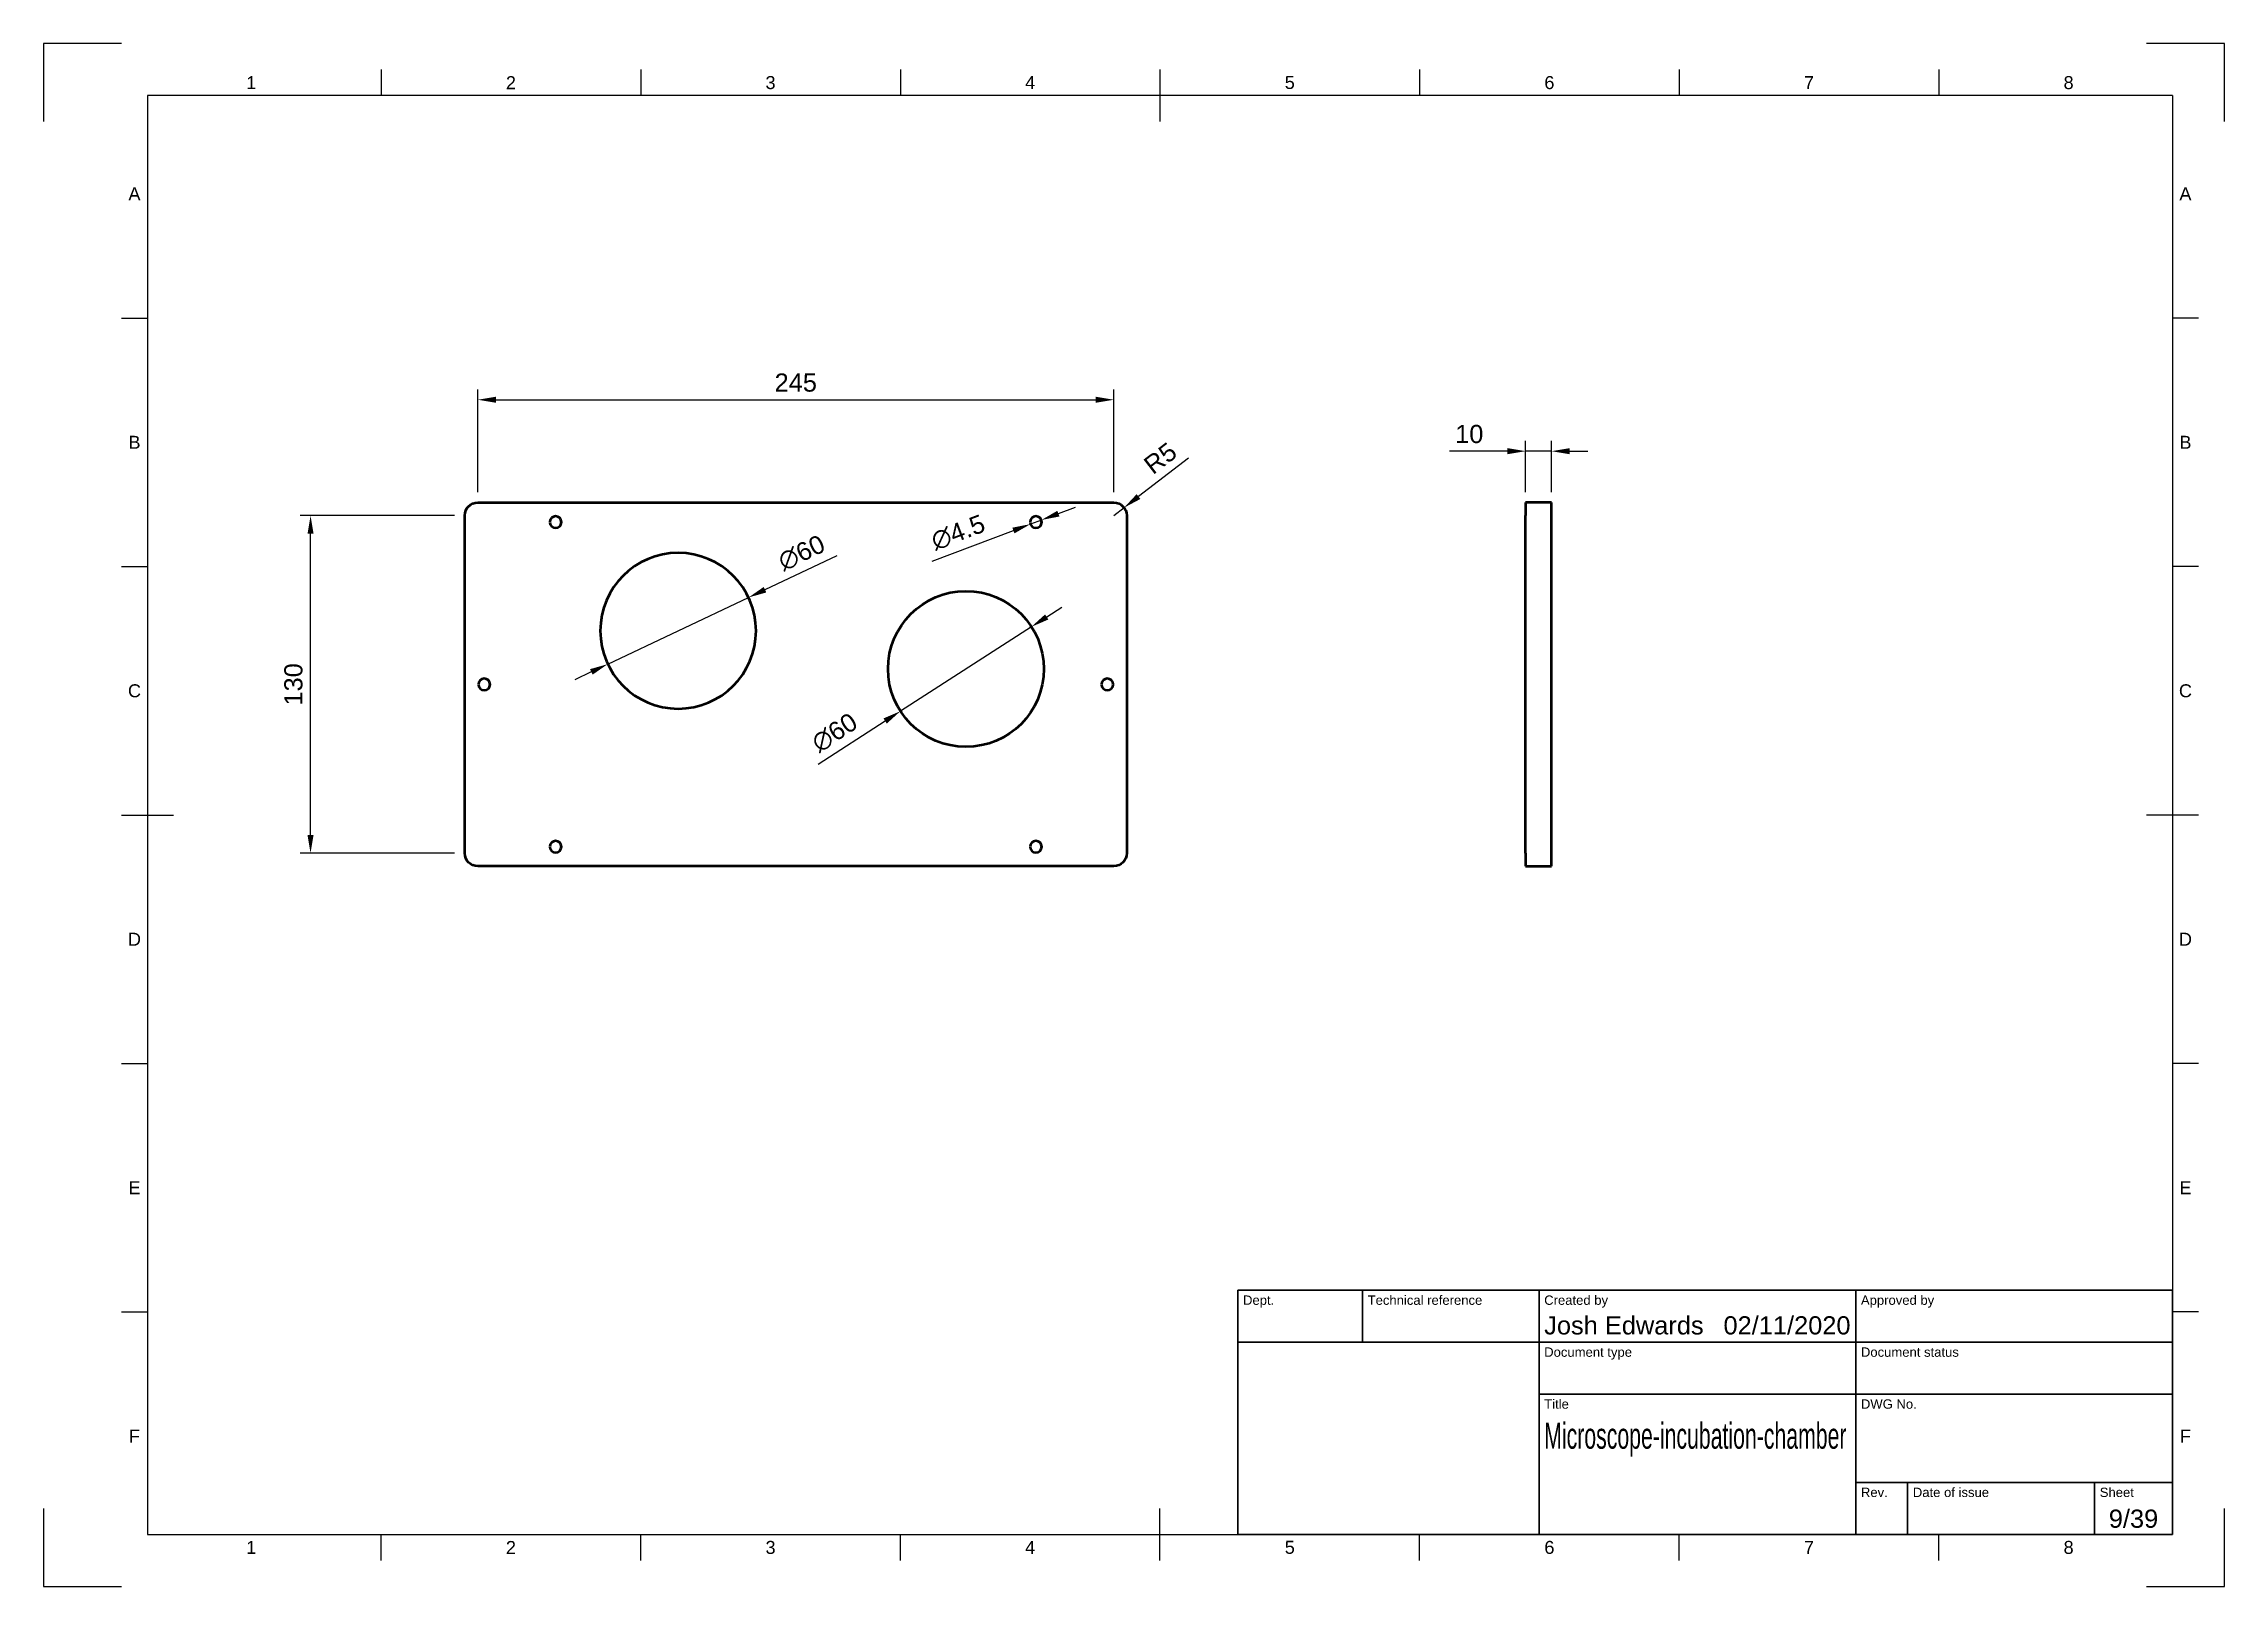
# Model space of a CAD drawing. Header units: millimetres. Extents: x 0 to 420, y 0 to 297.
import ezdxf
from ezdxf.enums import TextEntityAlignment as Align

# ---------------------------------------------------------------- set-up
doc = ezdxf.new("R2010")
doc.units = ezdxf.units.MM
doc.header["$LTSCALE"] = 0.75
for name, color, linetype, lineweight in [('Border', 7, 'Continuous', 25), ('Dimensions', 7, 'Continuous', 25), ('TitleBlock', 7, 'Continuous', 35), ('Visible', 7, 'Continuous', 50)]:
    doc.layers.add(name, color=color, linetype=linetype, lineweight=lineweight)
doc.styles.add('FusionTitle', font='')
doc.styles.get("Standard").update_dxf_attribs({"font": 'arial.ttf'})
doc.styles.get('FusionTitle').set_extended_font_data('Arial Unicode MS')
doc.dimstyles.new('ISO-25', dxfattribs={"dimtxt": 3.5, "dimasz": 3.5, "dimexe": 2, "dimexo": 2, "dimgap": 1.5, "dimtad": 1, "dimzin": 12, "dimdsep": 46, "dimtxsty": 'Standard', "dimcen": 0, "dimclrd": 256, "dimclre": 256, "dimclrt": 256, "dimazin": 3, "dimtp": 0.1, "dimtm": 0.1, "dimtfac": 0.714, "dimtmove": 0, "dimatfit": 3, "dimfxl": 1, "dimtzin": 12, "dimarcsym": 0})

# ---------------------------------------------------------------- blocks, each defined once
blk = doc.blocks.new('ISO_A3_SHEET')
at = {"layer": 'Border'}
for p, q in [((15, 297), (0, 297)), ((0, 297), (0, 282)), ((420, 297), (405, 297)), ((420, 282), (420, 297)), ((65, 292), (65, 287)), ((115, 292), (115, 287)), ((165, 292), (165, 287)), ((215, 292), (215, 282)), ((265, 292), (265, 287)), ((315, 292), (315, 287)), ((365, 292), (365, 287)), ((410, 287), (20, 287)), ((20, 287), (20, 10)), ((410, 287), (410, 10)), ((15, 244.16666), (20, 244.16666)), ((415, 244.16666), (410, 244.16666)), ((15, 196.33333), (20, 196.33333)), ((415, 196.33333), (410, 196.33333)), ((15, 148.5), (25, 148.5)), ((415, 148.5), (405, 148.5)), ((15, 100.66667), (20, 100.66667)), ((415, 100.66667), (410, 100.66667)), ((15, 52.83334), (20, 52.83334)), ((415, 52.83334), (410, 52.83334)), ((0, 15), (0, 0)), ((215, 5), (215, 15)), ((420, 0), (420, 15)), ((20, 10), (410, 10)), ((65, 5), (65, 10)), ((115, 5), (115, 10)), ((165, 5), (165, 10)), ((265, 5), (265, 10)), ((315, 5), (315, 10)), ((365, 5), (365, 10)), ((0, 0), (15, 0)), ((405, 0), (420, 0))]:
    blk.add_line(p, q, dxfattribs=at)
at = {"layer": 'Border', "style": 'FusionTitle'}
for s, p in [('1', (40, 289.5)), ('2', (90, 289.5)), ('3', (140, 289.5)), ('4', (190, 289.5)), ('5', (240, 289.5)), ('6', (290, 289.5)), ('7', (340, 289.5)), ('8', (390, 289.5)), ('A', (17.5, 268.08333)), ('A', (412.5, 268.08333)), ('B', (17.5, 220.25)), ('B', (412.5, 220.25)), ('C', (17.5, 172.41667)), ('C', (412.5, 172.41667)), ('D', (17.5, 124.58334)), ('D', (412.5, 124.58334)), ('E', (17.5, 76.75001)), ('E', (412.5, 76.75001)), ('F', (17.5, 28.91668)), ('F', (412.5, 28.91668)), ('1', (40, 7.5)), ('2', (90, 7.5)), ('3', (140, 7.5)), ('4', (190, 7.5)), ('5', (240, 7.5)), ('6', (290, 7.5)), ('7', (340, 7.5)), ('8', (390, 7.5))]:
    blk.add_text(s, height=2.5, dxfattribs=at).set_placement(p, align=Align.MIDDLE)
blk = doc.blocks.new('ISO_TITLEBLOCK')
at = {"layer": 'TitleBlock'}
for p, q in [((0, 47), (-180, 47)), ((-180, 47), (-180, 0)), ((-156, 37), (-156, 47)), ((-122, 0), (-122, 47)), ((-61, 0), (-61, 47)), ((0, 0), (0, 47)), ((-180, 37), (0, 37)), ((-122, 27), (0, 27)), ((-61, 10), (0, 10)), ((-51, 0), (-51, 10)), ((-15, 0), (-15, 10)), ((-180, 0), (0, 0))]:
    blk.add_line(p, q, dxfattribs=at)
at = {"layer": 'TitleBlock', "style": 'FusionTitle'}
for s, p in [('Dept.', (-179, 46)), ('Technical reference', (-155, 46)), ('Created by', (-121, 46)), ('Approved by', (-60, 46)), ('Document type', (-121, 36)), ('Document status', (-60, 36)), ('Title', (-121, 26)), ('DWG No.', (-60, 26)), ('Rev.', (-60, 9)), ('Date of issue', (-50, 9)), ('Sheet', (-14, 9))]:
    blk.add_text(s, height=1.8, dxfattribs=at).set_placement(p, align=Align.TOP_LEFT)
for tag, p, height in [('DEPT', (-179, 38.5), 3.5), ('TECHNICAL_REFERENCE', (-155, 38.5), 3.5), ('CREATED_BY', (-121, 38.5), 3.5), ('APPROVED_BY', (-60, 38.5), 3.5), ('DOCUMENT_TYPE', (-121, 28.5), 3.5), ('DOCUMENT_STATUS', (-60, 28.5), 3.5), ('TITLE_1', (-121, 16.5), 5), ('TITLE_2', (-121, 9), 5), ('TITLE_3', (-121, 1.5), 5), ('DATE_OF_ISSUE', (-50, 1.5), 3.5)]:
    blk.add_attdef(tag, p, '', height=height, dxfattribs=at)
for tag, p in [('CREATED_DATE', (-62, 38.5)), ('APPROVED_DATE', (-1, 38.5))]:
    blk.add_attdef(tag, text='', height=3.5, dxfattribs=at).set_placement(p, align=Align.RIGHT)
for tag, height, p in [('DRAWING_NUMBER', 5, (-30.5, 16.6)), ('REV', 3.5, (-56, 3.1)), ('SHEET', 3.5, (-7.5, 3.1))]:
    blk.add_attdef(tag, text='', height=height, dxfattribs=at).set_placement(p, align=Align.MIDDLE)
blk = doc.blocks.new('*D12')
at = {"layer": 'Defpoints', "color": 0, "transparency": 16777216}
for p in [(206.107416, 228.441988), (83.607416, 208.642998), (206.107416, 208.642998)]:
    blk.add_point(p, dxfattribs=at)
at = {"layer": 'Dimensions', "lineweight": -2, "transparency": 16777216}
for p, q in [((83.607416, 210.642998), (83.607416, 230.441988)), ((87.107416, 228.441988), (202.607416, 228.441988)), ((206.107416, 210.642998), (206.107416, 230.441988))]:
    blk.add_line(p, q, dxfattribs=at)
at = {"layer": 'Dimensions', "transparency": 16777216}
for points in [[(87.107416, 229.025321), (87.107416, 227.858655), (83.607416, 228.441988)], [(202.607416, 229.025321), (202.607416, 227.858655), (206.107416, 228.441988)]]:
    blk.add_solid(points, dxfattribs=at)
at = {"layer": 'Dimensions', "transparency": 16777216, "insert": (144.857416, 231.728993), "char_height": 3.5, "attachment_point": 5}
blk.add_mtext('245', dxfattribs=at)
blk = doc.blocks.new('*D13')
at = {"layer": 'Defpoints', "color": 0, "transparency": 16777216}
for p in [(51.408931, 206.142998), (81.107416, 206.142998), (81.107416, 141.142998)]:
    blk.add_point(p, dxfattribs=at)
at = {"layer": 'Dimensions', "lineweight": -2, "transparency": 16777216}
for p, q in [((79.107416, 206.142998), (49.408931, 206.142998)), ((51.408931, 144.642998), (51.408931, 202.642998)), ((79.107416, 141.142998), (49.408931, 141.142998))]:
    blk.add_line(p, q, dxfattribs=at)
at = {"layer": 'Dimensions', "transparency": 16777216}
for points in [[(50.825598, 202.642998), (51.992264, 202.642998), (51.408931, 206.142998)], [(50.825598, 144.642998), (51.992264, 144.642998), (51.408931, 141.142998)]]:
    blk.add_solid(points, dxfattribs=at)
at = {"layer": 'Dimensions', "transparency": 16777216, "insert": (48.120732, 173.642998), "char_height": 3.5, "attachment_point": 5, "rotation": 90}
blk.add_mtext('130', dxfattribs=at)
blk = doc.blocks.new('*D14')
at = {"layer": 'Defpoints', "color": 0, "transparency": 16777216}
for p in [(135.766501, 190.376795), (108.64836, 177.546893)]:
    blk.add_point(p, dxfattribs=at)
at = {"layer": 'Dimensions', "lineweight": -2, "transparency": 16777216}
for p, q in [((152.769292, 198.421009), (138.930284, 191.873617)), ((108.64836, 177.546893), (135.766501, 190.376795)), ((105.484576, 176.050071), (102.320793, 174.553249))]:
    blk.add_line(p, q, dxfattribs=at)
at = {"layer": 'Dimensions', "transparency": 16777216}
for points in [[(138.680814, 192.400914), (139.179755, 191.346319), (135.766501, 190.376795)], [(105.235106, 176.577368), (105.734047, 175.522773), (108.64836, 177.546893)]]:
    blk.add_solid(points, dxfattribs=at)
at = {"layer": 'Dimensions', "transparency": 16777216, "insert": (145.984086, 198.955456), "char_height": 3.5, "attachment_point": 5, "rotation": 25.31934553}
blk.add_mtext('∅60', dxfattribs=at)
blk = doc.blocks.new('*D15')
at = {"layer": 'Defpoints', "color": 0, "transparency": 16777216}
for p in [(190.244042, 184.730874), (165.017819, 168.492843)]:
    blk.add_point(p, dxfattribs=at)
at = {"layer": 'Dimensions', "lineweight": -2, "transparency": 16777216}
for p, q in [((193.187043, 186.625273), (196.130043, 188.519672)), ((190.244042, 184.730874), (165.017819, 168.492843)), ((149.201557, 158.311971), (162.074818, 166.598444))]:
    blk.add_line(p, q, dxfattribs=at)
at = {"layer": 'Dimensions', "transparency": 16777216}
for points in [[(192.87131, 187.115773), (193.502776, 186.134773), (190.244042, 184.730874)], [(161.759085, 167.088944), (162.390551, 166.107944), (165.017819, 168.492843)]]:
    blk.add_solid(points, dxfattribs=at)
at = {"layer": 'Dimensions', "transparency": 16777216, "insert": (152.334592, 164.354218), "char_height": 3.5, "attachment_point": 5, "rotation": 32.76925608}
blk.add_mtext('∅60', dxfattribs=at)
blk = doc.blocks.new('*D16')
at = {"layer": 'Defpoints', "color": 0, "transparency": 16777216}
for p in [(285.408279, 218.542493), (285.408279, 208.642998), (290.408279, 208.642998)]:
    blk.add_point(p, dxfattribs=at)
at = {"layer": 'Dimensions', "lineweight": -2, "transparency": 16777216}
for p, q in [((281.908279, 218.542493), (270.736041, 218.542493)), ((285.408279, 210.642998), (285.408279, 220.542493)), ((290.408279, 218.542493), (285.408279, 218.542493)), ((290.408279, 210.642998), (290.408279, 220.542493)), ((293.908279, 218.542493), (297.408279, 218.542493))]:
    blk.add_line(p, q, dxfattribs=at)
at = {"layer": 'Dimensions', "transparency": 16777216}
for points in [[(281.908279, 219.125826), (281.908279, 217.959159), (285.408279, 218.542493)], [(293.908279, 219.125826), (293.908279, 217.959159), (290.408279, 218.542493)]]:
    blk.add_solid(points, dxfattribs=at)
at = {"layer": 'Dimensions', "transparency": 16777216, "insert": (274.57216, 221.829498), "char_height": 3.5, "attachment_point": 5}
blk.add_mtext('10', dxfattribs=at)
blk = doc.blocks.new('*D17')
at = {"layer": 'Defpoints', "color": 0, "transparency": 16777216}
for p in [(190.054199, 204.497575), (192.160632, 205.288421)]:
    blk.add_point(p, dxfattribs=at)
at = {"layer": 'Dimensions', "lineweight": -2, "transparency": 16777216}
for p, q in [((195.437306, 206.518628), (198.71398, 207.748834)), ((171.13717, 197.395298), (186.777525, 203.267368)), ((192.160632, 205.288421), (190.054199, 204.497575))]:
    blk.add_line(p, q, dxfattribs=at)
at = {"layer": 'Dimensions', "transparency": 16777216}
for points in [[(195.232272, 207.06474), (195.642341, 205.972515), (192.160632, 205.288421)], [(186.572491, 203.813481), (186.982559, 202.721256), (190.054199, 204.497575)]]:
    blk.add_solid(points, dxfattribs=at)
at = {"layer": 'Dimensions', "transparency": 16777216, "insert": (176.129264, 202.88514), "char_height": 3.5, "attachment_point": 5, "rotation": 20.5782889}
blk.add_mtext('∅4.5', dxfattribs=at)
blk = doc.blocks.new('*D18')
at = {"layer": 'Defpoints', "color": 0, "transparency": 16777216}
for p in [(206.107416, 206.142998), (208.089612, 207.666447)]:
    blk.add_point(p, dxfattribs=at)
at = {"layer": 'Dimensions', "lineweight": -2, "transparency": 16777216}
for p, q in [((220.514173, 217.21554), (210.864688, 209.799275)), ((206.107416, 206.142998), (208.089612, 207.666447))]:
    blk.add_line(p, q, dxfattribs=at)
at = {"layer": 'Dimensions', "transparency": 16777216}
blk.add_solid([(210.509216, 210.261788), (211.220159, 209.336763), (208.089612, 207.666447)], dxfattribs=at)
at = {"layer": 'Dimensions', "transparency": 16777216, "insert": (215.078299, 217.17434), "char_height": 3.5, "attachment_point": 5, "rotation": 37.54466235}
blk.add_mtext('R5', dxfattribs=at)

msp = doc.modelspace()

# ---------------------------------------------------------------- linework, layer by layer
at = {"layer": 'Visible', "extrusion": (0, 1, 0)}
for p, q in [((81.107416, 141.142998, 2.5), (81.107416, 206.142998, 2.5)), ((83.607416, 208.642998, 2.5), (206.107416, 208.642998, 2.5)), ((208.607416, 206.142998, 2.5), (208.607416, 141.142998, 2.5)), ((290.408279, 208.642998, 61.25), (285.408279, 208.642998, 61.25)), ((285.408279, 141.142998, 63.75), (285.408279, 206.142998, 63.75)), ((290.408279, 141.142998, 63.75), (290.408279, 206.142998, 63.75)), ((206.107416, 138.642998, 2.5), (83.607416, 138.642998, 2.5)), ((285.408279, 138.642998, 61.25), (290.408279, 138.642998, 61.25))]:
    msp.add_line(p, q, dxfattribs=at)
at = {"layer": 'Visible', "extrusion": (1e-16, -3e-16, -1)}
for centre, radius in [((-98.607416, 204.892998, -2.5), 1.125), ((-191.107416, 204.892998, -2.5), 1.125), ((-122.20743, 183.961844, -2.5), 15), ((-84.857416, 173.642998, -2.5), 1.125), ((-204.857416, 173.642998, -2.5), 1.125), ((-98.607416, 142.392998, -2.5), 1.125), ((-191.107416, 142.392998, -2.5), 1.125)]:
    msp.add_circle(centre, radius, dxfattribs=at)
at = {"layer": 'Visible'}
msp.add_circle((177.63093, 176.611859, 2.5), 15.0003, dxfattribs=at)
at = {"layer": 'Visible', "extrusion": (1e-16, -3e-16, -1)}
for centre, start, end in [((-83.607416, 206.142998, -2.5), 0, 90), ((-206.107416, 206.142998, -2.5), 90, 180), ((-83.607416, 141.142998, -2.5), 270, 0), ((-206.107416, 141.142998, -2.5), 180, 270)]:
    msp.add_arc(centre, 2.5, start, end, dxfattribs=at)
at = {"layer": 'Visible', "extrusion": (1, 3e-16, 2.969e-13)}
for centre, start, end in [((206.142998, 61.25, 285.408279), 0, 90), ((141.142998, 61.25, 285.408279), 90, 180)]:
    msp.add_arc(centre, 2.5, start, end, dxfattribs=at)
at = {"layer": 'Visible', "extrusion": (-1, -3e-16, -2.969e-13)}
for centre, start, end in [((-206.142998, 61.25, -290.408279), 90, 180), ((-141.142998, 61.25, -290.408279), 0, 90)]:
    msp.add_arc(centre, 2.5, start, end, dxfattribs=at)

# ---------------------------------------------------------------- block references
at = {"layer": 'Border'}
msp.add_blockref('ISO_A3_SHEET', (0, 0), dxfattribs=at)
at = {"layer": 'TitleBlock'}
ref = msp.add_blockref('ISO_TITLEBLOCK', (410, 10), dxfattribs=at)
ref.add_attrib('CREATED_DATE', '02/11/2020', dxfattribs={"height": 3.5, "style": 'FusionTitle'}).set_placement((348, 48.5), align=Align.RIGHT)
ref.add_attrib('SHEET', '9/39', dxfattribs={"height": 3.5, "style": 'FusionTitle'}).set_placement((402.5, 13.1), align=Align.MIDDLE)
ref.add_attrib('TITLE_1', 'Microscope-incubation-chamber', (289, 26.5), dxfattribs={"height": 5, "style": 'FusionTitle', "width": 0.585891})
ref.add_attrib('CREATED_BY', 'Josh Edwards', (289, 48.5), dxfattribs={"height": 3.5, "style": 'FusionTitle'})

# ---------------------------------------------------------------- dimensions: what is measured, and where the dimension line sits
at = {"layer": 'Dimensions'}
for p1, p2, distance, picture, middle in [((83.607416, 208.642998), (206.107416, 208.642998), 19.79899, '*D12', (144.857416, 231.728993)), ((290.408279, 208.642998), (285.408279, 208.642998), -9.899495, '*D16', (274.57216, 221.829498)), ((81.107416, 141.142998), (81.107416, 206.142998), 29.698485, '*D13', (48.120732, 173.642998))]:
    dim = msp.add_aligned_dim(p1=p1, p2=p2, distance=distance, dimstyle='ISO-25', override={"dimlfac": 2, "dimclrd": 256, "dimclre": 256}, dxfattribs=at)
    dim.commit()
    dim.dimension.update_dxf_attribs({"geometry": picture, "text_midpoint": middle})
dim = msp.add_radius_dim(center=(206.107416, 206.142998), mpoint=(208.089612, 207.666447), dimstyle='ISO-25', override={"dimlfac": 2, "dimse1": 1, "dimclrd": 256, "dimclre": 256}, dxfattribs=at)
dim.commit()
dim.dimension.update_dxf_attribs({"geometry": '*D18', "text_midpoint": (217.076968, 214.573822), "dimtype": 164})
for p1, p2, picture, middle in [((192.160632, 205.288421), (190.054199, 204.497575), '*D17', (177.31901, 199.71623)), ((190.244042, 184.730874), (165.017819, 168.492843), '*D15', (154.166687, 161.508008))]:
    dim = msp.add_diameter_dim_2p(p1=p1, p2=p2, dimstyle='ISO-25', override={"dimlfac": 2, "dimclrd": 256, "dimclre": 256}, dxfattribs=at)
    dim.commit()
    dim.dimension.update_dxf_attribs({"geometry": picture, "text_midpoint": middle, "dimtype": 163})
dim = msp.add_diameter_dim_2p(p1=(108.64836, 177.546893), p2=(135.766501, 190.376795), dimstyle='ISO-25', override={"dimlfac": 2, "dimclrd": 256, "dimclre": 256}, dxfattribs=at)
dim.commit()
dim.dimension.update_dxf_attribs({"geometry": '*D14', "text_midpoint": (145.984086, 198.955456)})

doc.saveas('drawing.dxf')
